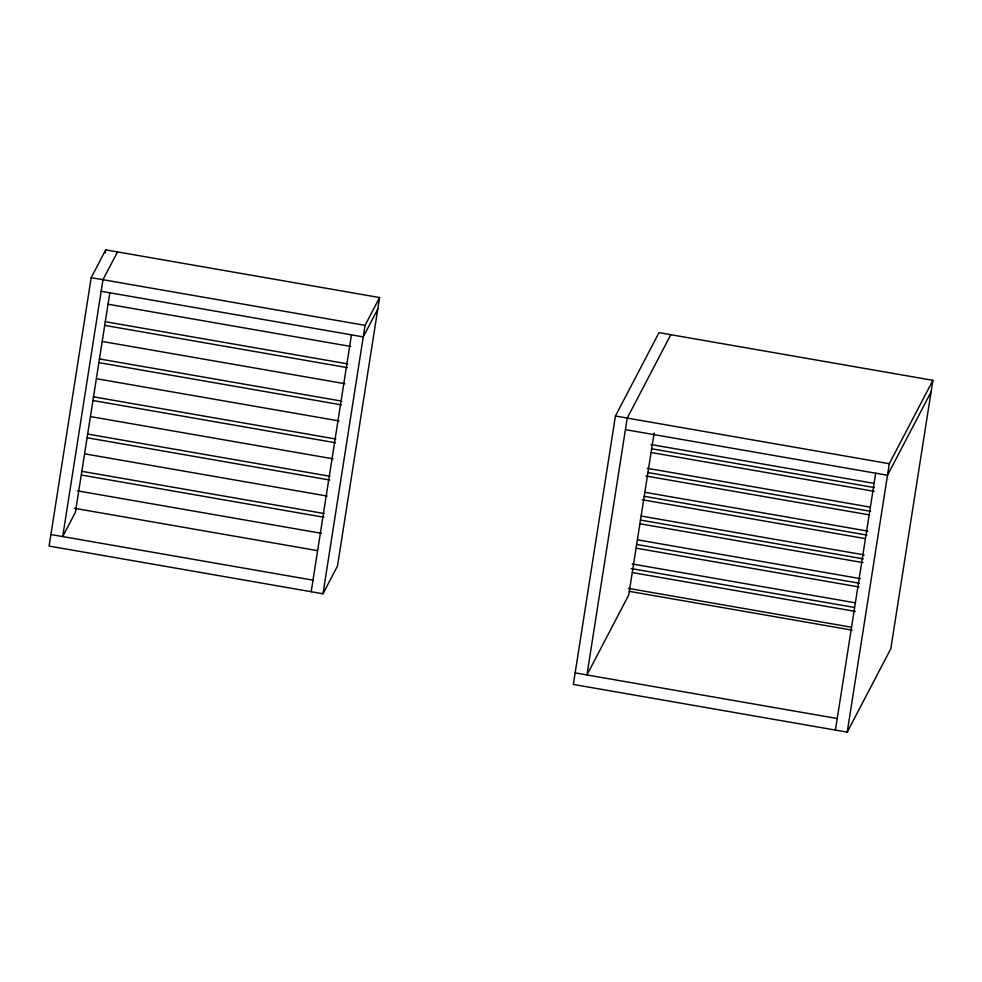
<?xml version="1.0" encoding="UTF-8"?>
<svg xmlns="http://www.w3.org/2000/svg" width="982" height="982" viewBox="0 0 982 982"><rect width="100%" height="100%" fill="white"/><g stroke="black" fill="none" stroke-linecap="round" stroke-linejoin="round"><path stroke-width="1.47" d="M91.191 277.661L49.1 546.078L322.98 593.779L337.501 565.976L379.592 297.558L105.712 249.858L91.191 277.661L365.058 325.349L379.592 297.558M105.246 252.89L105.712 249.858M109.849 292.697L75.418 512.26L62.701 536.577L102.975 279.71L117.509 251.92M311.184 591.716L351.458 334.85M322.98 593.779L365.058 325.349M615.432 416.024L573.341 684.442L847.221 732.142L890.809 648.758L932.9 380.329L659.02 332.64L615.432 416.024L889.311 463.713L932.9 380.329M654.135 433.013L628.726 595.031L586.954 674.941L627.228 418.074L670.816 334.69M835.424 730.08L875.698 473.214M847.221 732.142L889.311 463.713M377.788 309.109L363.254 336.9L101.171 291.273M931.083 391.892L887.495 475.263L625.411 429.637M108.167 304.224L350.672 346.45M105.16 321.679L347.665 363.905M104.853 325.41L347.346 367.636M102.337 341.466L344.829 383.692M650.906 444.527L873.833 483.34M651.52 448.762L874.434 487.575M651.201 452.493L874.127 491.319M99.317 358.921L341.822 401.147M99.01 362.653L341.515 404.879M647.187 468.291L870.101 507.105M647.789 472.526L870.715 511.34M96.494 378.708L338.999 420.934M645.972 476L868.898 514.813M644.965 492.313L867.879 531.127M93.376 396.802L335.881 439.04M644.069 496.278L866.983 535.104M93.069 400.546L335.574 442.772M642.253 499.752L865.167 538.578M90.553 416.601L333.058 458.827M641.234 516.066L864.16 554.891M640.338 520.043L863.264 558.856M640.031 523.774L862.957 562.6M87.533 434.056L330.038 476.282M87.226 437.788L329.731 480.014M637.514 539.83L860.428 578.656M636.508 544.445L859.434 583.259M636.201 548.177L859.127 587.003M84.71 453.844L327.215 496.07M632.175 563.975L855.101 602.788M81.702 471.299L324.195 513.525M631.181 568.578L854.107 607.404M81.383 475.03L323.888 517.269M632.383 572.58L855.297 611.405M77.369 490.828L321.372 533.312M628.357 588.378L851.271 627.191M629.29 591.348L852.216 630.162M74.485 508.308L316.977 550.534M50.917 534.527L313 580.166M575.157 672.891L837.241 718.529"/></g></svg>
